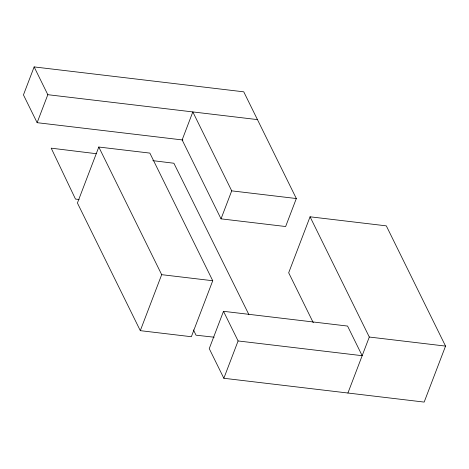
<?xml version="1.0" encoding="UTF-8"?>
<svg xmlns="http://www.w3.org/2000/svg" width="469" height="469" viewBox="0 0 469 469"><rect width="100%" height="100%" fill="white"/><g stroke="black" fill="none" stroke-linecap="round" stroke-linejoin="round"><path stroke-width="0.7" d="M221.028 218.847L231.715 190.854L192.829 111.927L182.142 139.92L221.028 218.847L285.639 226.527L296.332 198.534L243.763 91.83L34.137 66.915L23.45 94.908L37.133 122.679L182.928 140.008M37.133 122.679L47.82 94.691L34.137 66.915M98.801 147.032L77.42 203.018L140.301 330.657L191.358 336.724L212.738 280.738L149.857 153.099L98.801 147.032L161.682 274.67L140.301 330.657M223.496 311.31L238.1 340.951L362.168 355.695L347.57 326.061L223.496 311.31L209.244 348.637L223.848 378.272L424.169 402.085L445.55 346.099L386.315 225.859L310.062 216.795L288.681 272.782L313.28 322.719M223.848 378.272L238.1 340.951M347.916 393.022L369.296 337.035L310.062 216.795M79.091 199.483L75.486 199.079L51.203 148.163L96.209 153.691M214.163 337.211L196.013 335.183L193.463 329.924M47.82 94.691L257.446 119.607M231.715 190.854L296.332 198.534M161.682 274.67L212.738 280.738M369.296 337.035L445.55 346.099M152.835 160.65L173.888 163.241L248.846 314.488"/></g></svg>
